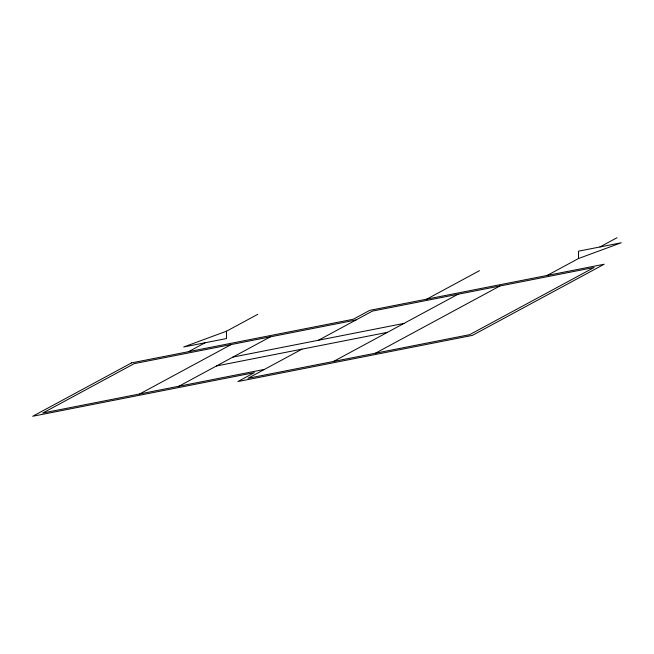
<?xml version="1.0" encoding="UTF-8"?>
<svg xmlns="http://www.w3.org/2000/svg" width="654" height="654" viewBox="0 0 654 654"><rect width="100%" height="100%" fill="white"/><g stroke="black" fill="none" stroke-linecap="round" stroke-linejoin="round"><path stroke-width="0.98" d="M226.48 331.21L226.456 338.559L183.692 346.98L226.48 331.21L257.799 314.296M578.512 258.526L578.537 251.177L621.3 242.757L578.512 258.526L547.185 275.44M188.589 351.672L205.07 342.77M139.711 393.945L231.197 344.552M178.943 386.228L270.429 336.826M301.976 349.146L247.989 378.29L469.678 334.66L594.126 267.47L372.437 311.1L318.449 340.243M426.76 299.14L479.496 270.666M333.515 361.458L457.964 294.267M375.429 353.209L499.877 286.019M599.914 246.967L617.033 237.729M355.956 319.994L134.266 363.624L42.78 413.026L264.469 369.396M232.922 357.076L403.984 323.411M216.441 365.978L387.503 332.314M131.568 362.888L32.7 416.271L254.39 372.641L237.909 381.544L472.376 335.396L604.206 264.216L369.739 310.364L353.266 319.258L131.568 362.888"/></g></svg>
